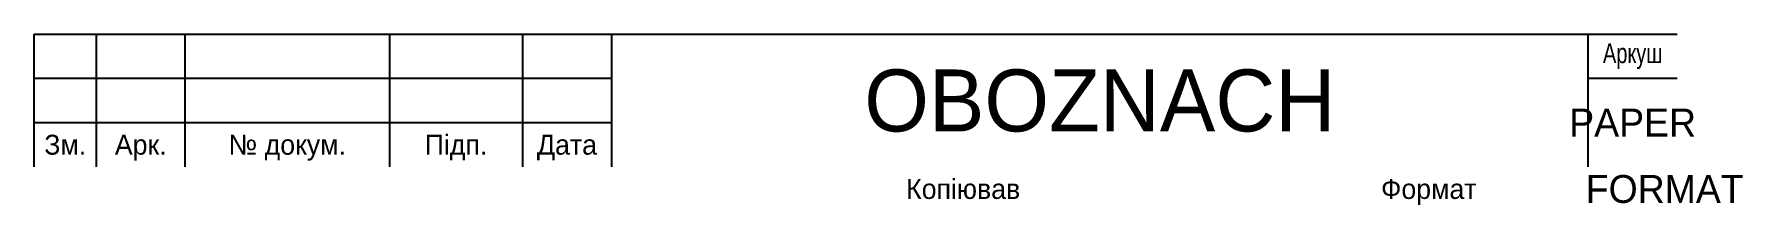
# Model space of a CAD drawing. Extents: x -190 to 2, y 1 to 20.
import ezdxf
from ezdxf.enums import TextEntityAlignment as Align

# ---------------------------------------------------------------- set-up
doc = ezdxf.new("R2010")
doc.units = 0
doc.header["$LTSCALE"] = 7
doc.header["$MEASUREMENT"] = 0
doc.layers.get('0').update_dxf_attribs({"linetype": 'CONTINUOUS'})
doc.styles.add('T', font='es_win.shx', dxfattribs={"bigfont": 'my_b_f.shx'})

msp = doc.modelspace()

# ---------------------------------------------------------------- linework, layer by layer
at = {"color": 1, "linetype": 'ByBlock'}
for p, q in [((-190, 5), (-190, 20)), ((-190, 20), (-5, 20)), ((-183, 5), (-183, 20)), ((-173, 5), (-173, 20)), ((-150, 20), (-150, 5)), ((-135, 20), (-135, 5)), ((-125, 20), (-125, 5)), ((-15, 5), (-15, 20)), ((-15, 15), (-5, 15))]:
    msp.add_line(p, q, dxfattribs=at)
at = {"color": 7, "linetype": 'ByBlock'}
for p, q in [((-190, 15), (-125, 15)), ((-190, 10), (-125, 10))]:
    msp.add_line(p, q, dxfattribs=at)

# ---------------------------------------------------------------- texts
at = {"color": 34, "linetype": 'ByBlock', "style": 'T', "width": 0.75}
msp.add_text('Аркуш', height=2.25, dxfattribs=at).set_placement((-10, 17.5), align=Align.MIDDLE)
at = {"color": 34, "linetype": 'ByBlock', "style": 'T'}
for s, p in [('Зм.', (-186.5, 7.5)), ('Арк.', (-178, 7.5)), ('№ докум.', (-161.5, 7.5)), ('Підп.', (-142.5, 7.5)), ('Дата', (-130, 7.5))]:
    msp.add_text(s, height=2.25, dxfattribs=at).set_placement(p, align=Align.MIDDLE_CENTER)
for s, p in [('Копіював', (-91.81, 2.5)), ('Формат', (-38.33, 2.5))]:
    msp.add_text(s, height=2.25, dxfattribs=at).set_placement(p, align=Align.MIDDLE_LEFT)
at = {"color": 94, "linetype": 'ByBlock', "style": 'T'}
msp.add_attdef('OBOZNACH', text=' ', height=7, dxfattribs=at).set_placement((-70, 12.5), align=Align.MIDDLE)
at = {"color": 54, "linetype": 'ByBlock', "style": 'T'}
msp.add_attdef('PAPER', text=' ', height=3.15, dxfattribs=at).set_placement((-10, 10), align=Align.MIDDLE)
at = {"color": 34, "linetype": 'ByBlock', "style": 'T'}
msp.add_attdef('FORMAT', text='A4', height=3.15, dxfattribs=at).set_placement((-15.28, 2.5), align=Align.MIDDLE_LEFT)

doc.saveas('drawing.dxf')
